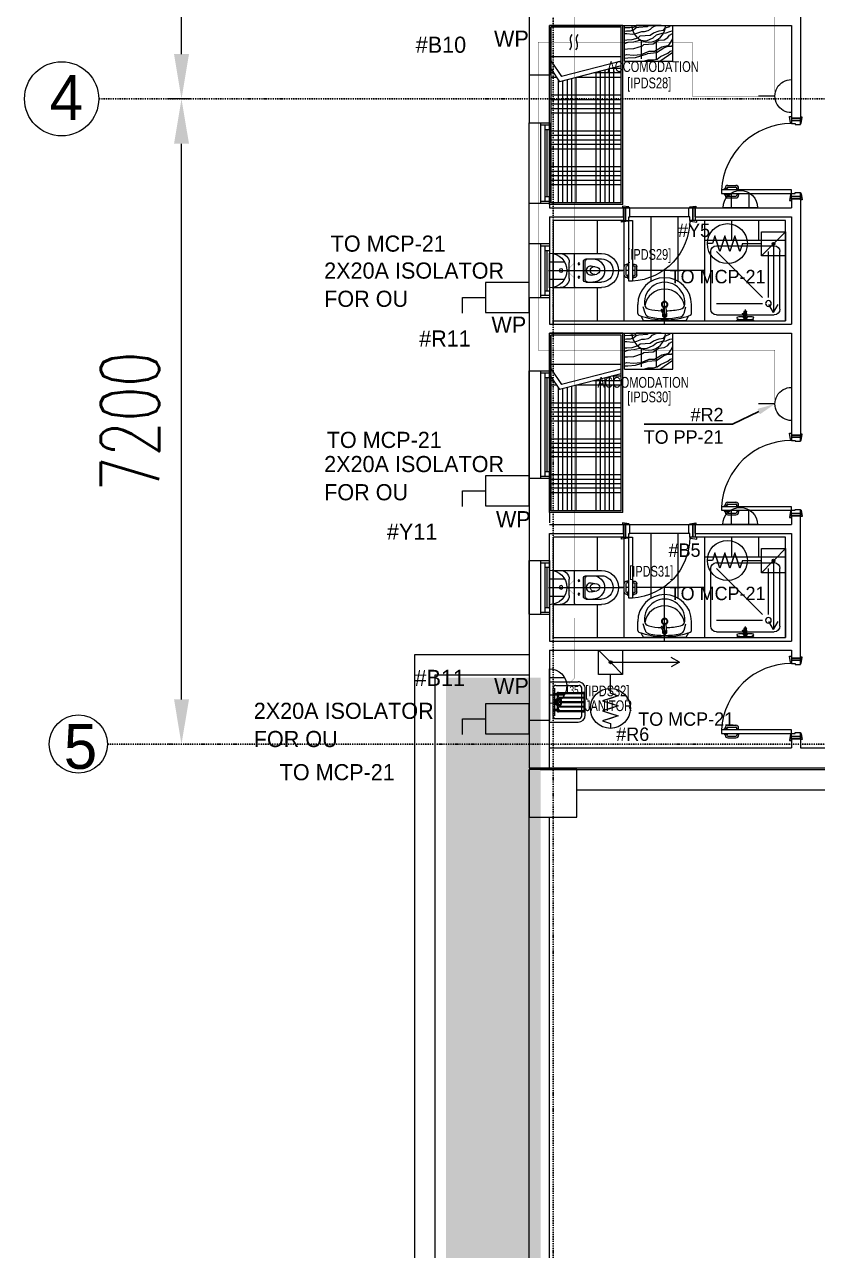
# Model space of a CAD drawing. Header units: metres. Extents: x 85953 to 212055, y -1481497 to -1363692.
# Drawn here: x 94718 to 103566, y -1402189 to -1388507 of the extents above; entities that cross this region are included whole.
import ezdxf
from ezdxf import colors
from ezdxf.entities.mleader import LeaderData, LeaderLine
from ezdxf.math import Vec2, Vec3

# ---------------------------------------------------------------- set-up
doc = ezdxf.new("R2010")
doc.units = ezdxf.units.M
doc.linetypes.add('DASHDOT', pattern=[25.4, 12.7, -6.35, 0, -6.35])
doc.layers.get('Defpoints').update_dxf_attribs({"lineweight": 0})
for name, color, linetype, lineweight in [('72_EGR_BASE_TEXT', 8, 'Continuous', 0), ('Aluminum', 8, 'Continuous', 0), ('AxisBalloons_2', 8, 'Continuous', 0), ('car', 8, 'Continuous', 0), ('Dims', 8, 'Continuous', 0), ('Medical Equipment and Furniture', 8, 'Continuous', 0), ('Proj', 8, 'Continuous', 0), ('SANIT', 8, 'Continuous', 0), ('Structure', 8, 'Continuous', 9), ('TEXT', 8, 'Continuous', 0), ('Tiles', 8, 'Continuous', 0), ('Walls', 8, 'Continuous', 0), ('Wooden Joinery', 8, 'Continuous', 0)]:
    doc.layers.add(name, color=color, linetype=linetype, lineweight=lineweight)
doc.layers.add('AMA-SO-POWER', color=7, linetype='Continuous', true_color=0x487e3e)
doc.layers.add('axes', color=8, linetype='Continuous')
for name, color, linetype, lineweight, true_color in [('E-POWR', 7, 'Continuous', 9, 0x487e3e), ('E-POWR-IDEN _1-100_', 7, 'Continuous', 9, 0x487e3e), ('E-PW', 7, 'Continuous', 9, 0x487e3e), ('EXF', 7, 'Continuous', 0, 0x487e3e)]:
    doc.layers.add(name, color=color, linetype=linetype, lineweight=lineweight, true_color=true_color)
doc.styles.add('DIMENSION', font='romans.shx', dxfattribs={"width": 0.7})
doc.styles.add('Optima_5', font='', dxfattribs={"height": 3.001645})
doc.styles.get("Standard").update_dxf_attribs({"font": 'GOTHIC.TTF'})
doc.styles.add('X3G_ENTITY_257CFD', font='swisscl.ttf', dxfattribs={"height": 200})
doc.styles.add('X3G_ENTITY_2587EA', font='swisscl.ttf', dxfattribs={"height": 200})
doc.styles.get('Optima_5').set_extended_font_data('Optima')
doc.dimstyles.new('D500', dxfattribs={"dimtxt": 650, "dimasz": 500, "dimexe": 150, "dimexo": 100, "dimgap": 250, "dimtad": 1, "dimdec": 0, "dimtxsty": 'DIMENSION', "dimcen": 100, "dimdle": 150, "dimclrd": 250, "dimclre": 250, "dimclrt": 7, "dimadec": 0, "dimazin": 0, "dimtfac": 1, "dimtdec": 0, "dimtmove": 0, "dimatfit": 3, "dimfxl": 1, "dimlwd": 5, "dimlwe": 5, "dimarcsym": 0})

# ---------------------------------------------------------------- blocks, each defined once
blk = doc.blocks.new('GI-041_dwg_E-SKT2-3902840-GI-041')
at = {"layer": 'E-POWR'}
blk.add_line((0.198, 0), (-0.198, 0), dxfattribs=at)
at = {"layer": 'E-PW'}
for p, q in [((-0.088, 0.177), (-0.088, 0.394)), ((0.088, 0.177), (0.088, 0.394)), ((-0.147, 0), (0.147, 0))]:
    blk.add_line(p, q, dxfattribs=at)
blk.add_arc((0, 0), 0.197, 0.0142, 180.0142, dxfattribs=at)
blk = doc.blocks.new('NORMAL SOCKET')
at = {"layer": 'E-POWR'}
for p, q in [((0, 308), (0, 615)), ((-308, 0), (308, 0))]:
    blk.add_line(p, q, dxfattribs=at)
blk.add_ellipse((0, 0), major_axis=(33, 306), ratio=1, start_param=4.81904, end_param=7.960633, dxfattribs=at)
blk = doc.blocks.new('GI-041_dwg__U120-3902841-GI-041')
at = {"layer": 'E-POWR', "flags": 128}
blk.add_lwpolyline([(-0.1145, 0), (0.1145, 0), (0.1145, 0.1572), (-0.1145, 0.1572)], close=True, dxfattribs=at)
blk.add_lwpolyline([(0.2354, 0.1613), (0.2354, 0.0786), (0.1145, 0.0786)], dxfattribs=at)
blk = doc.blocks.new('WALL OUTLET')
at = {"layer": 'E-POWR', "extrusion": (9.94399e-05, 4.90741e-07, 1)}
blk.add_line((-193, 0, 0), (193, 0, 0), dxfattribs=at)
blk.add_line((-193, 0, 0), (193, 0, 0), dxfattribs=at)
at = {"layer": 'E-POWR', "extrusion": (9.94399e-05, 4.90741e-07, 1), "elevation": 0}
for points in [[(-97, 0), (-97, 168)], [(97, 0), (97, 168)]]:
    blk.add_lwpolyline(points, dxfattribs=at)
at = {"layer": 'E-POWR', "extrusion": (9.94399e-05, 4.90741e-07, 1)}
blk.add_arc((0, 0, 0), 193, 359.9963, 179.9963, dxfattribs=at)
blk = doc.blocks.new('E-WATER HEATER SKT')
at = {"layer": 'E-POWR'}
h = blk.add_hatch(color=256, dxfattribs=at)
h.dxf.hatch_style = 1
h.paths.add_polyline_path([(-0.415, 0.002, 1), (-0.443, 0.002, 1)])
for p, q in [((-0.541, -0.111), (-0.541, 0.114)), ((-0.541, 0.114), (-0.316, 0.114))]:
    blk.add_line(p, q, dxfattribs=at)
blk.add_lwpolyline([(-0.541, 0.114), (-0.316, 0.114), (-0.316, -0.111), (-0.541, -0.111)], close=True, dxfattribs=at)
for points in [[(-0.421, 0.01), (-0.316, 0.114)], [(-0.14, 0), (-0.316, 0)], [(-0.14, 0), (-0.117, 0.072), (-0.093, 0)], [(-0.14, 0), (-0.117, 0.072), (-0.07, -0.072), (-0.023, 0.072), (0.023, -0.072), (0.07, 0.072), (0.117, -0.072), (0.14, 0), (0.186, 0)], [(-0.093, 0), (-0.07, -0.072), (-0.047, 0)], [(-0.047, 0), (-0.023, 0.072), (0, 0)], [(0, 0), (0.023, -0.072), (0.047, 0)], [(0.047, 0), (0.07, 0.072), (0.093, 0)], [(0.093, 0), (0.117, -0.072), (0.14, 0)], [(-0.541, -0.111), (-0.437, -0.006)]]:
    blk.add_lwpolyline(points, dxfattribs=at)
for centre, radius in [((0, 0), 0.186), ((-0.429, 0.002), 0.0137)]:
    blk.add_circle(centre, radius, dxfattribs=at)
blk = doc.blocks.new('arrow')
at = {"layer": 'E-POWR'}
for points in [[(139990, -1398285), (140758, -1398285), (140758, -1398285)], [(140758, -1398285), (140667, -1398232)], [(140758, -1398285), (140667, -1398337)]]:
    blk.add_lwpolyline(points, dxfattribs=at)
blk = doc.blocks.new('curve')
at = {"layer": 'EXF', "color": 6}
for centre, start, end in [((114359, -1423756), 232.1748, 295.4283), ((114430, -1423907), 52.1748, 115.4283)]:
    blk.add_arc(centre, 83.1, start, end, dxfattribs=at)
blk = doc.blocks.new('Bedside')
at = {"layer": 'Medical Equipment and Furniture'}
for p, q in [((-470528, -309418), (-470528, -308878)), ((-470528, -308878), (-470128, -308878)), ((-470128, -309418), (-470128, -308878)), ((-470528, -309418), (-470128, -309418))]:
    blk.add_line(p, q, dxfattribs=at)
for points in [[(-470528, -309025), (-470428, -308878)], [(-470528, -309204), (-470512, -309154), (-470512, -309095), (-470504, -309052), (-470475, -309017), (-470439, -308935), (-470417, -308908), (-470409, -308878)], [(-470461, -309418), (-470453, -309391), (-470461, -309322), (-470453, -309233), (-470417, -309144), (-470417, -309083), (-470390, -309037), (-470369, -308999), (-470348, -308921), (-470315, -308901), (-470277, -308879), (-470276, -308878)], [(-470377, -308980), (-470361, -308935), (-470361, -308895), (-470348, -308878)], [(-470330, -309418), (-470315, -309378), (-470310, -309315), (-470293, -309248), (-470299, -309172), (-470266, -309099), (-470233, -309059), (-470215, -308997), (-470212, -308952), (-470195, -308910), (-470188, -308886), (-470185, -308878)], [(-470294, -309036), (-470288, -308976), (-470263, -308935), (-470237, -308917), (-470220, -308883), (-470220, -308882)], [(-470212, -309094), (-470188, -309030), (-470182, -308982), (-470157, -308959), (-470139, -308910), (-470128, -308906)], [(-470492, -309418), (-470490, -309379), (-470485, -309295), (-470444, -309166), (-470440, -309162), (-470432, -309061), (-470377, -308980)], [(-470392, -309418), (-470390, -309385), (-470386, -309313), (-470355, -309216), (-470343, -309203), (-470334, -309096), (-470294, -309036)], [(-470220, -309418), (-470220, -309391), (-470226, -309327), (-470215, -309279), (-470195, -309223), (-470195, -309196), (-470185, -309154), (-470171, -309127), (-470150, -309109), (-470136, -309082), (-470128, -309055)], [(-470294, -309418), (-470291, -309413), (-470290, -309390), (-470287, -309332), (-470266, -309266), (-470246, -309243), (-470237, -309130), (-470211, -309092)], [(-470192, -309418), (-470190, -309396), (-470188, -309350), (-470177, -309316), (-470152, -309288), (-470147, -309258), (-470139, -309164), (-470128, -309148)], [(-470157, -309418), (-470153, -309411), (-470150, -309358), (-470148, -309317), (-470141, -309296), (-470128, -309281)]]:
    blk.add_lwpolyline(points, dxfattribs=at)
blk = doc.blocks.new('bed domestic1')
at = {"layer": 'Medical Equipment and Furniture'}
for p, q in [((-472128, -309435), (-470128, -309435)), ((-472128, -309435), (-472128, -310255)), ((-472108, -309455), (-470148, -309455)), ((-472108, -309455), (-472108, -310235)), ((-471908, -309455), (-471908, -310235)), ((-471858, -309455), (-471858, -310235)), ((-471808, -309455), (-471808, -310235)), ((-471758, -309455), (-471758, -310235)), ((-471708, -309455), (-471708, -310235)), ((-471508, -309455), (-471508, -310235)), ((-471458, -309455), (-471458, -310235)), ((-471408, -309455), (-471408, -310235)), ((-471358, -309455), (-471358, -310235)), ((-471308, -309455), (-471308, -310235)), ((-471108, -309455), (-471108, -310235)), ((-471058, -309455), (-471058, -310235)), ((-471008, -309455), (-471008, -310235)), ((-470958, -309455), (-470958, -310235)), ((-470908, -309455), (-470908, -310235)), ((-470579, -309455), (-470757, -310143)), ((-470708, -309455), (-470708, -309952)), ((-470528, -309455), (-470700, -310121)), ((-470658, -309455), (-470658, -309758)), ((-470608, -309455), (-470608, -309564)), ((-470478, -309455), (-470478, -310235)), ((-470148, -309455), (-470148, -310235)), ((-470128, -309435), (-470128, -310255)), ((-472108, -309535), (-470600, -309535)), ((-472108, -309585), (-470613, -309585)), ((-472108, -309635), (-470626, -309635)), ((-472108, -309685), (-470639, -309685)), ((-472108, -309735), (-470652, -309735)), ((-472108, -309955), (-470708, -309955)), ((-472108, -310005), (-470721, -310005)), ((-472108, -310055), (-470734, -310055)), ((-472108, -310105), (-470747, -310105)), ((-470618, -310235), (-470757, -310143)), ((-470528, -310235), (-470700, -310121)), ((-472128, -310255), (-470128, -310255)), ((-472108, -310155), (-470739, -310155)), ((-472108, -310235), (-470148, -310235)), ((-470708, -310176), (-470708, -310235)), ((-470658, -310209), (-470658, -310235))]:
    blk.add_line(p, q, dxfattribs=at)
blk = doc.blocks.new('DM20060B-P')
at = {"layer": 'SANIT'}
for p, q in [((-0.225, 0), (0.225, 0)), ((-0.225, 0), (-0.225, -0.32)), ((0.225, 0), (0.225, -0.32)), ((-0.185, -0.07), (-0.185, -0.33)), ((-0.155, -0.04), (0.155, -0.04)), ((-0.155, -0.06), (0.155, -0.06)), ((-0.095, -0.09), (-0.11, -0.09)), ((-0.11, -0.09), (-0.11, -0.1)), ((-0.11, -0.09), (-0.095, -0.09)), ((-0.105, -0.1), (-0.11, -0.1)), ((-0.11, -0.1), (-0.105, -0.1)), ((-0.105, -0.1), (-0.105, -0.386)), ((-0.095, -0.04), (-0.095, -0.386)), ((-0.08, -0.105), (-0.095, -0.105)), ((-0.08, -0.04), (-0.08, -0.105)), ((-0.08, -0.09), (0.08, -0.09)), ((-0.08, -0.1), (-0.055, -0.1)), ((-0.055, -0.1), (-0.055, -0.386)), ((-0.045, -0.1), (-0.005, -0.1)), ((-0.045, -0.1), (-0.045, -0.386)), ((-0.005, -0.1), (-0.005, -0.386)), ((0.005, -0.1), (0.045, -0.1)), ((0.005, -0.1), (0.005, -0.386)), ((0.045, -0.1), (0.045, -0.386)), ((0.055, -0.1), (0.08, -0.1)), ((0.055, -0.1), (0.055, -0.386)), ((0.08, -0.04), (0.08, -0.105)), ((0.08, -0.105), (0.095, -0.105)), ((0.095, -0.04), (0.095, -0.386)), ((0.095, -0.09), (0.11, -0.09)), ((0.105, -0.1), (0.11, -0.1)), ((0.105, -0.1), (0.105, -0.386)), ((0.11, -0.09), (0.11, -0.1)), ((0.185, -0.07), (0.185, -0.33)), ((-0.155, -0.36), (-0.105, -0.36)), ((-0.145, -0.4), (0.145, -0.4)), ((-0.11, -0.36), (-0.11, -0.4)), ((-0.11, -0.386), (-0.105, -0.386)), ((-0.11, -0.396), (0.11, -0.396)), ((-0.095, -0.36), (-0.055, -0.36)), ((-0.095, -0.386), (-0.055, -0.386)), ((-0.045, -0.36), (-0.005, -0.36)), ((-0.045, -0.386), (-0.005, -0.386)), ((0.005, -0.36), (0.045, -0.36)), ((0.005, -0.386), (0.045, -0.386)), ((0.055, -0.36), (0.095, -0.36)), ((0.055, -0.386), (0.095, -0.386)), ((0.105, -0.36), (0.155, -0.36)), ((0.105, -0.386), (0.11, -0.386)), ((0.11, -0.36), (0.11, -0.4))]:
    blk.add_line(p, q, dxfattribs=at)
for centre, radius, start, end in [((-0.155, -0.07), 0.03, 90, 180), ((0, -0.1), 0.04, 180, 262.8192), ((0, -0.1), 0.04, 14.4775, 165.5225), ((0, -0.1), 0.03, 180, 260.4059), ((0, -0.1), 0.03, 19.4712, 160.5288), ((0, -0.1), 0.04, 277.1808, 360), ((0, -0.1), 0.03, 279.5941, 360), ((0.155, -0.07), 0.03, 360, 90), ((-0.145, -0.32), 0.08, 180, 270), ((-0.155, -0.33), 0.03, 180, 270), ((0.145, -0.32), 0.08, 270, 0), ((0.155, -0.33), 0.03, 270, 0)]:
    blk.add_arc(centre, radius, start, end, dxfattribs=at)
blk = doc.blocks.new('PORTE9010')
at = {"layer": 'Wooden Joinery'}
for p, q in [((-0.351, 1.138), (-0.351, 1.048)), ((-0.331, 1.138), (-0.331, 1.048)), ((-0.311, 1.168), (-0.321, 1.168)), ((-0.311, 1.148), (-0.321, 1.148)), ((-0.311, 1.178), (-0.311, 1.138)), ((-0.301, 1.178), (-0.311, 1.178)), ((-0.301, 1.138), (-0.311, 1.138)), ((-0.261, 1.178), (-0.251, 1.178)), ((-0.261, 1.138), (-0.251, 1.138)), ((-0.251, 1.178), (-0.251, 1.138)), ((-0.251, 1.168), (-0.241, 1.168)), ((-0.251, 1.148), (-0.241, 1.148)), ((-0.231, 1.138), (-0.231, 1.048)), ((-0.211, 1.138), (-0.211, 1.048)), ((-0.311, 1.038), (-0.321, 1.038)), ((-0.311, 1.018), (-0.321, 1.018)), ((-0.311, 1.038), (-0.311, 1.018)), ((-0.251, 1.038), (-0.241, 1.038)), ((-0.251, 1.038), (-0.251, 1.018)), ((-0.251, 1.018), (-0.241, 1.018))]:
    blk.add_line(p, q, dxfattribs=at)
for points in [[(-0.261, 0.429), (-0.261, 1.208), (-0.301, 1.208), (-0.301, 0.429)], [(-0.311, 0.429), (-0.311, 0.439), (-0.381, 0.449), (-0.381, 0.429)], [(0.489, 0.429), (0.489, 0.439), (0.559, 0.449), (0.559, 0.429)], [(-0.301, 0.329), (-0.301, 0.319), (-0.371, 0.309), (-0.371, 0.329)], [(0.479, 0.329), (0.479, 0.319), (0.549, 0.309), (0.549, 0.329)]]:
    blk.add_lwpolyline(points, close=True, dxfattribs=at)
for points in [[(-0.336, 0.429), (-0.336, 0.329), (-0.361, 0.329), (-0.361, 0.429), (-0.336, 0.429)], [(-0.336, 0.429), (-0.301, 0.429), (-0.301, 0.389), (-0.291, 0.389), (-0.291, 0.329), (-0.336, 0.329), (-0.336, 0.429)], [(0.514, 0.429), (0.479, 0.429), (0.479, 0.389), (0.469, 0.389), (0.469, 0.329), (0.514, 0.329), (0.514, 0.429)], [(0.514, 0.429), (0.514, 0.329), (0.539, 0.329), (0.539, 0.429), (0.514, 0.429)]]:
    blk.add_lwpolyline(points, dxfattribs=at)
for centre, radius, start, end in [((-0.321, 1.138), 0.03, 90, 180), ((-0.321, 1.138), 0.01, 90, 180), ((-0.301, 0.429), 0.78, 0, 87.0605), ((-0.241, 1.138), 0.03, 0, 90), ((-0.241, 1.138), 0.01, 0, 90), ((-0.321, 1.048), 0.03, 180, 270), ((-0.321, 1.048), 0.01, 180, 270), ((-0.241, 1.048), 0.01, 270, 0), ((-0.241, 1.048), 0.03, 270, 0)]:
    blk.add_arc(centre, radius, start, end, dxfattribs=at)
blk = doc.blocks.new('A$C26754117')
at = {"layer": 'car'}
for p, q in [((750, 820), (90, 820)), ((90, 720), (750, 720))]:
    blk.add_line(p, q, dxfattribs=at)
at = {"layer": 'Wooden Joinery'}
for p, q in [((670, 71), (670, 161)), ((690, 71), (690, 161)), ((710, 191), (700, 191)), ((710, 171), (700, 171)), ((710, 171), (710, 191)), ((770, 191), (780, 191)), ((770, 171), (770, 191)), ((770, 171), (780, 171)), ((790, 71), (790, 161)), ((810, 71), (810, 161)), ((710, 61), (700, 61)), ((710, 41), (700, 41)), ((710, 31), (710, 71)), ((720, 71), (710, 71)), ((720, 31), (710, 31)), ((760, 71), (770, 71)), ((760, 31), (770, 31)), ((770, 31), (770, 71)), ((770, 61), (780, 61)), ((770, 41), (780, 41))]:
    blk.add_line(p, q, dxfattribs=at)
for points in [[(80, 820), (80, 830), (10, 840), (10, 820)], [(760, 820), (760, 830), (830, 840), (830, 820)], [(70, 680), (70, 670), (0, 660), (0, 680)], [(720, 680), (720, 1), (760, 1), (760, 680)], [(770, 680), (770, 670), (840, 660), (840, 680)]]:
    blk.add_lwpolyline(points, close=True, dxfattribs=at)
for points in [[(45, 680), (45, 820), (20, 820), (20, 680), (45, 680)], [(45, 680), (80, 680), (80, 720), (90, 720), (90, 820), (45, 820), (45, 680)], [(795, 680), (760, 680), (760, 720), (750, 720), (750, 820), (795, 820), (795, 680)], [(795, 680), (795, 820), (820, 820), (820, 680), (795, 680)]]:
    blk.add_lwpolyline(points, dxfattribs=at)
for centre, radius, start, end in [((760, 680), 680, 180, 266.6277), ((700, 161), 30, 90, 180), ((700, 161), 10, 90, 180), ((780, 161), 30, 0, 90), ((780, 161), 10, 0, 90), ((700, 71), 30, 180, 270), ((700, 71), 10, 180, 270), ((780, 71), 10, 270, 0), ((780, 71), 30, 270, 0)]:
    blk.add_arc(centre, radius, start, end, dxfattribs=at)
blk = doc.blocks.new('SHOWER TRAY 80x80')
at = {"layer": 'SANIT'}
for p, q in [((0, 0), (0, 0.8)), ((0.8, 0.8), (0, 0.8)), ((0.114, 0.743), (0.686, 0.743)), ((0.8, 0), (0.8, 0.8)), ((0.057, 0.412), (0.057, 0.686)), ((0.229, 0.629), (0.686, 0.629)), ((0.743, 0.114), (0.743, 0.686)), ((0.171, 0.114), (0.171, 0.571)), ((0.229, 0.571), (0.686, 0.114)), ((0.11, 0.4), (0, 0.4)), ((0.01, 0.455), (0.01, 0.475)), ((0.016, 0.475), (0.01, 0.475)), ((0.012, 0.455), (0.01, 0.455)), ((0.012, 0.335), (0.012, 0.465)), ((0.067, 0.373), (0.027, 0.394)), ((0.089, 0.41), (0.032, 0.414)), ((0.041, 0.387), (0.032, 0.386)), ((0.072, 0.381), (0.033, 0.406)), ((0.042, 0.413), (0.042, 0.465)), ((0.042, 0.335), (0.042, 0.386)), ((0.057, 0.114), (0.057, 0.378)), ((0.061, 0.388), (0.089, 0.389)), ((0.01, 0.345), (0.01, 0.325)), ((0.012, 0.345), (0.01, 0.345)), ((0.016, 0.325), (0.01, 0.325)), ((0, 0), (0.8, 0)), ((0.114, 0.057), (0.686, 0.057))]:
    blk.add_line(p, q, dxfattribs=at)
blk.add_circle((0.171, 0.629), 0.0286, dxfattribs=at)
for centre, radius, start, end in [((0.114, 0.686), 0.0571, 90, 180), ((0.686, 0.686), 0.0571, 360, 90), ((0, 0.475), 0.01, 0, 90), ((0, 0.455), 0.01, 270, 0), ((0.027, 0.465), 0.015, 0, 180), ((0.03, 0.4), 0.0175, 49.632, 309.2526), ((0.03, 0.4), 0.014, 83.2671, 276.7329), ((0.03, 0.4), 0.00676, 54.0423, 244.5873), ((0.069, 0.377), 0.00467, 239.3148, 59.3148), ((0.089, 0.4), 0.0105, 270, 90), ((0, 0.345), 0.01, 0, 90), ((0, 0.325), 0.01, 270, 0), ((0.027, 0.335), 0.015, 180, 0), ((0.114, 0.114), 0.0571, 180, 270), ((0.686, 0.114), 0.0571, 270, 360)]:
    blk.add_arc(centre, radius, start, end, dxfattribs=at)
blk = doc.blocks.new('lav-manta 60')
at = {"layer": 'SANIT'}
for p, q in [((-0.266, -0.053), (-0.236, 0)), ((-0.236, 0), (0.236, 0)), ((0, 0.04), (0, -0.56)), ((0.266, -0.053), (0.236, 0)), ((-0.3, -0.079), (-0.3, -0.18)), ((-0.218, -0.084), (-0.238, -0.154)), ((-0.015, -0.147), (-0.02, -0.064)), ((0.027, -0.121), (-0.008, -0.067)), ((0.039, -0.114), (0.009, -0.058)), ((0.015, -0.147), (0.017, -0.106)), ((0.019, -0.077), (0.02, -0.064)), ((0.218, -0.084), (0.238, -0.154)), ((0.3, -0.079), (0.3, -0.18))]:
    blk.add_line(p, q, dxfattribs=at)
for centre, radius, start, end in [((-0.28, -0.079), 0.02, 109.8229, 180), ((0, -0.856), 0.846, 70.1771, 109.8229), ((-0.165, -0.189), 0.06, 102.0883, 174.8142), ((-0.161, -0.101), 0.06, 101.8086, 164.0794), ((0, -0.957), 0.846, 91.1572, 102.0883), ((0, -0.87), 0.846, 78.1914, 101.8086), ((0, -0.062), 0.025, 320.7474, 220.368), ((0, -0.062), 0.02, 353.2671, 186.682), ((0, -0.062), 0.00966, 25.4127, 215.9577), ((0, -0.957), 0.846, 88.5486, 88.844), ((0.033, -0.118), 0.00666, 210.6852, 30.6852), ((0, -0.957), 0.846, 77.9117, 87.4274), ((0.161, -0.101), 0.06, 15.9206, 78.1914), ((0.165, -0.189), 0.06, 5.1858, 77.9117), ((0.28, -0.079), 0.02, 0, 70.1771), ((0, -0.18), 0.3, 180, 0), ((0, -0.204), 0.225, 174.8142, 5.1858), ((0, -0.128), 0.225, 190.6097, 349.3903), ((0, -0.18), 0.035, 115.3106, 64.6894), ((0, -0.18), 0.0275, 117.1496, 62.8504), ((0, -0.147), 0.015, 180, 0)]:
    blk.add_arc(centre, radius, start, end, dxfattribs=at)
blk = doc.blocks.new('WC manta')
at = {"layer": 'SANIT'}
for p, q in [((-0.13, 0.18), (-0.13, -0.18)), ((-0.12, 0.19), (0.41, 0.19)), ((0.109, 0.18), (0.109, -0.18)), ((-0.18, 0), (0.65, 0)), ((0.05, 0.09), (0.05, -0.09)), ((0.209, 0.1), (0.209, -0.1)), ((0.229, 0.1), (0.229, -0.1)), ((0.239, 0.13), (0.41, 0.13)), ((0.296, 0.051), (0.358, 0.039)), ((0.239, -0.13), (0.41, -0.13)), ((0.296, -0.051), (0.358, -0.039)), ((-0.12, -0.19), (0.41, -0.19))]:
    blk.add_line(p, q, dxfattribs=at)
for centre, radius in [((-0.04, 0), 0.02), ((0.159, 0.075), 0.01), ((0.159, -0.075), 0.01)]:
    blk.add_circle(centre, radius, dxfattribs=at)
for centre, radius, start, end in [((-0.12, 0.18), 0.01, 90, 180), ((-0.05, 0.09), 0.1, 0, 90), ((0.119, 0.18), 0.01, 90, 180), ((0.41, 0), 0.19, 270, 90), ((0.239, 0.1), 0.03, 90, 180), ((0.259, 0.1), 0.03, 90, 180), ((0.303, 0), 0.0588, 141.525, 218.475), ((0.288, 0.012), 0.04, 79.4289, 141.525), ((0.345, 0), 0.0588, 166.4176, 193.5824), ((0.327, 0.004), 0.04, 79.4289, 166.4176), ((0.315, 0), 0.13, 270, 90), ((0.351, 0), 0.04, 280.5711, 79.4289), ((0.41, 0), 0.13, 270, 90), ((-0.05, -0.09), 0.1, 270, 0), ((0.239, -0.1), 0.03, 180, 270), ((0.259, -0.1), 0.03, 180, 270), ((0.288, -0.012), 0.04, 218.475, 280.5711), ((0.327, -0.004), 0.04, 193.5824, 280.5711), ((-0.12, -0.18), 0.01, 180, 270), ((0.119, -0.18), 0.01, 180, 270)]:
    blk.add_arc(centre, radius, start, end, dxfattribs=at)
blk = doc.blocks.new('*D45')
at = {"layer": 'Defpoints', "color": 0, "transparency": 16777216}
for p in [(96469, -1389338), (96669, -1389338, -2), (96469, -1396538, -2)]:
    blk.add_point(p, dxfattribs=at)
at = {"layer": 'Dims', "color": 250, "linetype": 'Continuous', "lineweight": 5, "transparency": 16777216}
for p, q in [((96569, -1389338), (96319, -1389338)), ((96469, -1396038), (96469, -1389838)), ((96369, -1396538), (96319, -1396538))]:
    blk.add_line(p, q, dxfattribs=at)
at = {"layer": 'Dims', "color": 250, "transparency": 16777216}
for points in [[(96386, -1389838), (96553, -1389838), (96469, -1389338)], [(96386, -1396038), (96553, -1396038), (96469, -1396538)]]:
    blk.add_solid(points, dxfattribs=at)
at = {"layer": 'Dims', "color": 7, "lineweight": 0, "transparency": 16777216, "insert": (95894, -1392938), "char_height": 650, "attachment_point": 5, "rotation": 90, "style": 'DIMENSION'}
blk.add_mtext('7200', dxfattribs=at)
blk = doc.blocks.new('*D44')
at = {"layer": 'Defpoints', "color": 0, "transparency": 16777216}
for p in [(96469, -1382138), (96669, -1382138, -2), (96469, -1389338, -2)]:
    blk.add_point(p, dxfattribs=at)
at = {"layer": 'Dims', "color": 250, "linetype": 'Continuous', "lineweight": 5, "transparency": 16777216}
for p, q in [((96569, -1382138), (96319, -1382138)), ((96469, -1388838), (96469, -1382638)), ((96369, -1389338), (96319, -1389338))]:
    blk.add_line(p, q, dxfattribs=at)
at = {"layer": 'Dims', "color": 250, "transparency": 16777216}
for points in [[(96386, -1382638), (96553, -1382638), (96469, -1382138)], [(96386, -1388838), (96553, -1388838), (96469, -1389338)]]:
    blk.add_solid(points, dxfattribs=at)
at = {"layer": 'Dims', "color": 7, "lineweight": 0, "transparency": 16777216, "insert": (95894, -1385738), "char_height": 650, "attachment_point": 5, "rotation": 90, "style": 'DIMENSION'}
blk.add_mtext('7200', dxfattribs=at)

msp = doc.modelspace()

# ---------------------------------------------------------------- hatches: boundary and pattern name
at = {"layer": 'Tiles'}
h = msp.add_hatch(dxfattribs=at)
h.set_pattern_fill('AR-CONC', color=256, scale=5)
h.set_pattern_definition([(50, (166612.4, -1275361.2), (910.9233, -79.6954), [95.25, -1047.75]), (355, (166612.4, -1275361.2), (-176.217, 955.2842), [76.2, -838.203]), (100.45144, (166688.3, -1275367.85), (734.7062, 875.5888), [80.95, -890.4512]), (46.1842, (166612.4, -1275107.2), (1355.395, -210.2116), [142.875, -1571.625]), (96.63556, (166725.3, -1275124.7), (1187.021, 1237.131), [121.425, -1335.678]), (351.18415, (166612.4, -1275107.2), (1187.021, 1237.131), [114.3, -1257.299]), (21, (166739.4, -1275170.7), (758.072, -511.326), [95.25, -1047.75]), (326, (166739.4, -1275170.7), (309.01, 920.94), [76.2, -838.2]), (71.45144, (166802.55, -1275213.3), (1067.082, 409.614), [80.95, -890.4497]), (37.5, (166612.38, -1275361.2), (15.443, 422.7752), [0, -828.04, 0, -850.9, 0, -841.375]), (7.5, (166612.38, -1275361.2), (334.0983, 500.9029), [0, -485.14, 0, -808.99, 0, -320.675]), (327.5, (166329.17, -1275361.2), (677.953, -28.6437), [0, -317.5, 0, -990.6, 0, -1314.45]), (317.5, (166202.17, -1275361.2), (740.6459, 127.1325), [0, -412.75, 0, -657.86, 0, -933.45])])
h.paths.add_polyline_path([(158640.3, -1469902.7), (151820.3, -1469902.7), (151820.3, -1475307.7), (158640.3, -1475307.7)])
h.paths.add_polyline_path([(166365.3, -1395797.7), (122807.4, -1395797.7), (122807.4, -1396852.7), (166365.3, -1396852.7)])
h.paths.add_polyline_path([(100475.3, -1396852.7), (100475.3, -1395797.7), (99420.3, -1395797.7), (99420.3, -1426477.7), (100475.3, -1426477.7)])
h.paths.add_polyline_path([(175033.3, -1433677.7), (175033.3, -1404492.7), (174005.3, -1404492.7), (174005.3, -1433677.7)])
h.paths.add_polyline_path([(112420.3, -1475307.7), (112420.3, -1469902.7), (109140.3, -1469902.7), (109140.3, -1475307.7)])
h.paths.add_polyline_path([(148420.5, -1470957.7), (148420.5, -1469902.7), (115203.1, -1469902.7), (115203.1, -1470957.7)])

# ---------------------------------------------------------------- linework, layer by layer
at = {"layer": 'Aluminum'}
for p, q in [((100475.3, -1389602.7, -0.1), (100475.3, -1390502.7, 0.6)), ((100475.3, -1389627.7, -0.1), (100575.3, -1389627.7, -0.1)), ((100525.3, -1389627.7, -0.1), (100525.3, -1390477.7, 0.6)), ((100525.3, -1389677.7, -0.1), (100575.3, -1389677.7, -0.1)), ((100550.3, -1390427.7, 0.6), (100550.3, -1389677.7, -0.1)), ((100575.3, -1389602.7, -0.1), (100575.3, -1390552.7, 0.6)), ((100575.3, -1389602.7, -0.1), (100575.3, -1390502.7, 0.6)), ((100475.3, -1390477.7, 0.6), (100575.3, -1390477.7, 0.6)), ((100525.3, -1390427.7, 0.6), (100575.3, -1390427.7, 0.6)), ((100575.3, -1390652.7, 0.7), (100575.3, -1390952.7, 0.9)), ((100475.3, -1390952.7, 0.9), (100475.3, -1391552.7, 0.9)), ((100575.3, -1390952.7, 0.9), (100575.3, -1391552.7, 0.9)), ((100475.3, -1390977.7, 0.9), (100575.3, -1390977.7, 0.9)), ((100525.3, -1390977.7, 0.9), (100525.3, -1391527.7, 0.9)), ((100525.3, -1391027.7, 0.9), (100575.3, -1391027.7, 0.9)), ((100550.3, -1391477.7, 0.9), (100550.3, -1391027.7, 0.9)), ((100525.3, -1391477.7, 0.9), (100575.3, -1391477.7, 0.9)), ((100475.3, -1391527.7, 0.9), (100575.3, -1391527.7, 0.9)), ((100475.3, -1392370.7, 1.1), (100475.3, -1393570.7, 1.1)), ((100475.3, -1392395.7, 1.1), (100575.3, -1392395.7, 1.1)), ((100525.3, -1392395.7, 1.1), (100525.3, -1393545.7, 1.1)), ((100525.3, -1392445.7, 1.1), (100575.3, -1392445.7, 1.1)), ((100550.3, -1393495.7, 1.1), (100550.3, -1392445.7, 1.1)), ((100575.3, -1392370.7, 1.1), (100575.3, -1393570.7, 1.1)), ((100475.3, -1393545.7, 1.1), (100575.3, -1393545.7, 1.1)), ((100525.3, -1393495.7, 1.1), (100575.3, -1393495.7, 1.1)), ((100575.3, -1395025.2, 1.1), (100575.3, -1394188.7, 1.1)), ((100475.3, -1394488.7, 1.5), (100475.3, -1395088.7, 1.5)), ((100475.3, -1394513.7, 1.5), (100575.3, -1394513.7, 1.5)), ((100525.3, -1394513.7, 1.5), (100525.3, -1395063.7, 1.5)), ((100575.3, -1394488.7, 1.5), (100575.3, -1395088.7, 1.5)), ((100525.3, -1394563.7, 1.5), (100575.3, -1394563.7, 1.5)), ((100550.3, -1395013.7, 1.5), (100550.3, -1394563.7, 1.5)), ((100475.3, -1395063.7, 1.5), (100575.3, -1395063.7, 1.5)), ((100525.3, -1395013.7, 1.5), (100575.3, -1395013.7, 1.5))]:
    msp.add_line(p, q, dxfattribs=at)
at = {"layer": 'axes', "linetype": 'DASHDOT'}
for p, q in [((100615.3, -1477267.4, 4.6), (100615.3, -1366691.8, 4.6)), ((119073.3, -1389337.7, 2.3), (95545.4, -1389337.7, 2.3)), ((178940.3, -1396537.7, 2.3), (95643.4, -1396537.7, 2.3))]:
    msp.add_line(p, q, dxfattribs=at)
at = {"layer": 'AxisBalloons_2', "color": 1}
for p, q in [((100475.3, -1392370.7, -0.1), (100475.3, -1393570.7, -0.1)), ((100475.3, -1393545.7, -0.1), (100575.3, -1393545.7, -0.1))]:
    msp.add_line(p, q, dxfattribs=at)
for centre, radius in [((95131.5, -1389336.2, 2.3), 413.9), ((95318.4, -1396537.7, 2.3), 325)]:
    msp.add_circle(centre, radius, dxfattribs=at)
at = {"layer": 'E-POWR', "const_width": 3, "elevation": -4.8}
for points in [[(101682.2, -1385268), (103091.8, -1385268), (103091.8, -1385889.4), (103091.5, -1386778.8), (103375.3, -1386778.8), (103375.3, -1387862.4), (103091.2, -1387862.4), (103090.7, -1389305.7), (102168.8, -1389305.7), (102168.8, -1388704), (100881.1, -1388704)], [(100813.5, -1388704), (100448.4, -1388704), (100448.4, -1392140), (103090.7, -1392140), (103090.7, -1392741.2)]]:
    msp.add_lwpolyline(points, dxfattribs=at)
at = {"layer": 'EXF', "const_width": 3}
msp.add_lwpolyline([(100766.1, -1395891.6), (100766.1, -1395891.6), (100853.3, -1395804.4), (100857.1, -1394875.9), (100769.9, -1394788.7), (100857.1, -1394701.5), (100857.1, -1391339.9), (100769.9, -1391252.7), (100857.1, -1391165.5), (100857.1, -1387903.9), (100769.9, -1387816.7), (100857.1, -1387729.5), (100853.3, -1384468.8), (100766.1, -1384381.7), (100853.3, -1384294.5), (100855.9, -1381010), (100768.7, -1380922.9), (100855.9, -1380835.7), (100855.9, -1377596.8), (100768.7, -1377509.7), (100769.7, -1377508.7)], dxfattribs=at)
at = {"layer": 'Proj'}
for p, q in [((100350.3, -1390502.7, 0.6), (100350.3, -1389602.7, -0.1)), ((100350.3, -1390952.7, 0.9), (100350.3, -1390502.7, 0.6)), ((102310.3, -1390912.7, -0.1), (102310.3, -1390692.7, -0.1)), ((100350.3, -1391552.7, 0.9), (100350.3, -1390952.7, 0.9)), ((100350.3, -1393570.7, 1.1), (100350.3, -1392370.7, 1.1)), ((100350.3, -1393570.7, 1.1), (100350.3, -1392370.7, 1.1)), ((100575.3, -1393570.7, -0.1), (100575.3, -1392370.7, -0.1)), ((100350.3, -1393825.2, 1.1), (100350.3, -1395025.2, 1.1)), ((102310.3, -1394448.7, -0.1), (102310.3, -1394228.7, -0.1)), ((100350.3, -1395088.7, 1.5), (100350.3, -1394488.7, 1.5)), ((100350.3, -1440572.7, 2.3), (100350.3, -1396822.7, 2.3)), ((100475.3, -1396822.7, 2.3), (173978.3, -1396822.7, -0.1)), ((101005.3, -1397047.7, -0.1), (173753.3, -1397047.7, -0.1)), ((100575.3, -1440572.7, 2.3), (100575.3, -1397352.7, -0.1))]:
    msp.add_line(p, q, dxfattribs=at)
at = {"layer": 'Proj', "elevation": 3.5}
for points in [[(100350.3, -1395542.7), (99070.3, -1395542.7), (99070.3, -1426702.7), (100350.3, -1426702.7)], [(100350.3, -1395767.7), (99295.3, -1395767.7), (99295.3, -1426477.7), (100350.3, -1426477.7)]]:
    msp.add_lwpolyline(points, dxfattribs=at)
at = {"layer": 'Structure', "elevation": -0.1}
for points in [[(100350.3, -1389602.7), (100575.3, -1389602.7), (100575.3, -1389072.7), (100350.3, -1389072.7)], [(100350.3, -1396802.7), (100575.3, -1396802.7), (100575.3, -1396272.7), (100350.3, -1396272.7)], [(100350.3, -1397352.7), (100880.3, -1397352.7), (100880.3, -1396822.7), (100350.3, -1396822.7)]]:
    msp.add_lwpolyline(points, close=True, dxfattribs=at)
at = {"layer": 'Tiles'}
for p, q in [((101110.3, -1391062.7, -0.1), (101110.3, -1390692.7, -0.1)), ((101710.3, -1391372.9, -0.1), (101710.3, -1390652.7, -0.1)), ((102010.3, -1391372.9, -0.1), (102010.3, -1390652.7, -0.1)), ((102610.3, -1390912.7, -0.1), (102610.3, -1390692.7, -0.1)), ((102910.3, -1390912.7, -0.1), (102910.3, -1390692.7, -0.1)), ((101410.3, -1391812.7, -0.1), (101410.3, -1390708.4, -0.1)), ((101410.3, -1391252.7, -0.1), (101345.3, -1391252.7, -0.1)), ((101460.3, -1391252.7, -0.1), (101430.3, -1391252.7, -0.1)), ((101530.3, -1391252.7, -0.1), (101500.3, -1391252.7, -0.1)), ((102310.3, -1391252.7, -0.1), (101550.3, -1391252.7, -0.1)), ((101110.3, -1391812.7, -0.1), (101110.3, -1391442.7, -0.1)), ((101110.3, -1394598.7, -0.1), (101110.3, -1394228.7, -0.1)), ((101410.3, -1395348.7, -0.1), (101410.3, -1394244.4, -0.1)), ((101710.3, -1394908.9, -0.1), (101710.3, -1394188.7, -0.1)), ((102010.3, -1394908.9, -0.1), (102010.3, -1394188.7, -0.1)), ((102610.3, -1394448.7, -0.1), (102610.3, -1394228.7, -0.1)), ((102910.3, -1394448.7, -0.1), (102910.3, -1394228.7, -0.1)), ((101410.3, -1394788.7, -0.1), (101345.3, -1394788.7, -0.1)), ((101460.3, -1394788.7, -0.1), (101430.3, -1394788.7, -0.1)), ((101530.3, -1394788.7, -0.1), (101500.3, -1394788.7, -0.1)), ((102310.3, -1394788.7, -0.1), (101550.3, -1394788.7, -0.1)), ((101110.3, -1395348.7, -0.1), (101110.3, -1394978.7, -0.1))]:
    msp.add_line(p, q, dxfattribs=at)
at = {"layer": 'Tiles', "elevation": -0.1}
for points in [[(101400.3, -1390692.7), (100615.3, -1390692.7), (100615.3, -1391812.7), (103210.3, -1391812.7), (103210.3, -1390692.7), (102200.3, -1390692.7)], [(101400.3, -1394228.7), (100615.3, -1394228.7), (100615.3, -1395348.7), (103210.3, -1395348.7), (103210.3, -1394228.7), (102200.3, -1394228.7)]]:
    msp.add_lwpolyline(points, dxfattribs=at)
at = {"layer": 'Walls'}
for p, q in [((103375.3, -1387016.7, -0.1), (103375.3, -1389552.7, -0.1)), ((100350.3, -1388116.7, 0.3), (100350.3, -1389072.7, 2.3)), ((100575.3, -1388516.7, -0.1), (103275.3, -1388516.7, -0.1)), ((100575.3, -1388516.7, 3.5), (100575.3, -1389072.7, 3.5)), ((103275.3, -1388516.7, -0.1), (103275.3, -1389552.7, -0.1)), ((100575.3, -1388846.2, 0.1), (100575.3, -1389072.7, -0.1)), ((103275.3, -1389552.7, -0.1), (103375.3, -1389552.7, -0.1)), ((100350.3, -1389602.7, -0.1), (100575.3, -1389602.7, -0.1)), ((100350.3, -1390502.7, 0.6), (100575.3, -1390502.7, 0.6)), ((100575.3, -1390552.7, 0.6), (101400.3, -1390552.7, -0.1)), ((101400.3, -1390652.7, -0.1), (101400.3, -1390552.7, -0.1)), ((102200.3, -1390652.7, -0.1), (102200.3, -1390552.7, -0.1)), ((102200.3, -1390552.7, -0.1), (103275.3, -1390552.7, -0.1)), ((103275.3, -1390452.7, -0.1), (103375.3, -1390452.7, -0.1)), ((103275.3, -1390452.7, -0.1), (103275.3, -1390552.7, -0.1)), ((103375.3, -1390452.7, -0.1), (103375.3, -1393088.7, -0.1)), ((100575.3, -1390652.7, -1.4), (101400.3, -1390652.7, -0.1)), ((102200.3, -1390652.7, -0.1), (103275.3, -1390652.7, -0.1)), ((103275.3, -1390652.7, -0.1), (103275.3, -1391852.7, -0.1)), ((100350.3, -1390952.7, 0.9), (100575.3, -1390952.7, 0.9)), ((100350.3, -1391552.7, 0.9), (100350.3, -1396272.7, -0.1)), ((100350.3, -1391552.7, 0.9), (100575.3, -1391552.7, 0.9)), ((100575.3, -1391552.7, 0.9), (100575.3, -1391852.7, 0.9)), ((100575.3, -1391852.7, -0.1), (103275.3, -1391852.7, -0.1)), ((100575.3, -1391952.7, -0.1), (103275.3, -1391952.7, -0.1)), ((100575.3, -1391952.7, 0.9), (100575.3, -1394068.7, 0.4)), ((103275.3, -1391952.7, -0.1), (103275.3, -1393088.7, -0.1)), ((100350.3, -1392370.7, -0.1), (100575.3, -1392370.7, -0.1)), ((103275.3, -1393088.7, -0.1), (103375.3, -1393088.7, -0.1)), ((100350.3, -1393570.7, 1.1), (100575.3, -1393570.7, 1.1)), ((100575.3, -1394088.7, -0.1), (101400.3, -1394088.7, -0.1)), ((101400.3, -1394188.7, -0.1), (101400.3, -1394088.7, -0.1)), ((102200.3, -1394188.7, -0.1), (102200.3, -1394088.7, -0.1)), ((102200.3, -1394088.7, -0.1), (103275.3, -1394088.7, -0.1)), ((103275.3, -1393988.7, -0.1), (103375.3, -1393988.7, -0.1)), ((103275.3, -1393988.7, -0.1), (103275.3, -1394088.7, -0.1)), ((103375.3, -1395577.7, -0.1), (103375.3, -1393988.7, -0.1)), ((100575.3, -1394188.7, -0.1), (101400.3, -1394188.7, -0.1)), ((102200.3, -1394188.7, -0.1), (103275.3, -1394188.7, -0.1)), ((103275.3, -1394188.7, -0.1), (103275.3, -1395388.7, -0.1)), ((100350.3, -1394488.7, 1.5), (100575.3, -1394488.7, 1.5)), ((100575.3, -1394788.7, 0.2), (100575.3, -1395388.7, 0.1)), ((100350.3, -1395088.7, 1.5), (100575.3, -1395088.7, 1.5)), ((100575.3, -1395388.7, -0.1), (103275.3, -1395388.7, -0.1)), ((100575.3, -1395488.7, -0.1), (103275.3, -1395488.7, -0.1)), ((100575.3, -1395488.7, 0.1), (100575.3, -1396272.7, -0.1)), ((103275.3, -1395488.7, -0.1), (103275.3, -1395577.7, -0.1)), ((103275.3, -1395577.7, -0.1), (103375.3, -1395577.7, -0.1)), ((103275.3, -1395577.7, -0.1), (103375.3, -1395577.7, -0.1)), ((100575.3, -1396577.7, -0.1), (103275.3, -1396577.7, -0.1)), ((103275.3, -1396477.7, -0.1), (103375.3, -1396477.7, -0.1)), ((103275.3, -1396477.7, -0.1), (103275.3, -1396577.7, -0.1)), ((103375.3, -1396477.7, -0.1), (103375.3, -1396577.7, -0.1)), ((103375.3, -1396577.7, -0.1), (107550.3, -1396577.7, -0.1)), ((100575.3, -1396802.7, -0.1), (107550.3, -1396802.7, -0.1)), ((100880.3, -1396822.7, -0.1), (107550.3, -1396822.7, -0.1)), ((100880.3, -1397047.7, -0.1), (107550.3, -1397047.7, -0.1))]:
    msp.add_line(p, q, dxfattribs=at)

# ---------------------------------------------------------------- block references
at = {"layer": 'AMA-SO-POWER', "color": 85, "xscale": 1200, "yscale": 1200, "zscale": 1200}
for p, rotation in [((102560.6, -1390952.3), 180), ((102560.6, -1394488.3), 180), ((101255.1, -1396138.5, -4.8), 270)]:
    msp.add_blockref('E-WATER HEATER SKT', p, dxfattribs=dict(at, rotation=rotation))
at = {"layer": 'E-POWR', "extrusion": (0, 0, -1), "xscale": -947.6469886575187, "yscale": 947.6469886575187, "zscale": -947.6469886575187, "rotation": 180.0072249975698}
for p in [(-101682.2, -1388517.1, 4.8), (-101682.2, -1391953.1, 4.8)]:
    msp.add_blockref('GI-041_dwg_E-SKT2-3902840-GI-041', p, dxfattribs=at)
at = {"layer": 'E-POWR'}
for name, p, xscale, yscale, zscale, rotation in [('NORMAL SOCKET', (103275.3, -1389305.8, -4.8), -0.6, 0.6, 0.6, 89.99999999999895), ('GI-041_dwg__U120-3902841-GI-041', (100106.7, -1391385.5, -3.8), 2127.341102341351, 2127.341102341351, 2127.341102341351, 179.9999999995625), ('NORMAL SOCKET', (103275.3, -1392741.8, -4.8), -0.6, 0.6, 0.6, 89.99999999999895), ('GI-041_dwg__U120-3902841-GI-041', (100106.7, -1393544.4, -4.4), 2127.341102341351, 2127.341102341351, 2127.341102341351, 179.9999999995625), ('GI-041_dwg__U120-3902841-GI-041', (100106.7, -1396087.7, -4.2), 2127.341102341351, 2127.341102341351, 2127.341102341351, 179.9999999995625)]:
    msp.add_blockref(name, p, dxfattribs=dict(at, xscale=xscale, yscale=yscale, zscale=zscale, rotation=rotation))
at = {"layer": 'E-POWR', "xscale": -1}
for p, rotation in [((102705.1, -1390552.7, 0), 359.997882090109), ((100575.3, -1391252.7, -3.8), 269.997882090109), ((102703.5, -1394088.6, 2.4), 359.997882090109), ((100575.3, -1394788.7, -3.2), 269.9978820901089), ((100575.3, -1395890.6, -3.2), 269.9978820901089)]:
    msp.add_blockref('WALL OUTLET', p, dxfattribs=dict(at, rotation=rotation))
at = {"layer": 'E-POWR', "color": 85}
for p, rotation in [((1501360, -1250965.2), 269.9999727859559), ((1501360, -1254501.2), 269.9999727859559), ((-38732, 2661, -4.8), 359.9999727859559)]:
    msp.add_blockref('arrow', p, dxfattribs=dict(at, rotation=rotation))
at = {"layer": 'EXF', "color": 85, "rotation": 270}
for p in [(1524645, -1274309.8, -4.8), (1524712.6, -1274309.8, -4.8)]:
    msp.add_blockref('curve', p, dxfattribs=at)
at = {"layer": 'Medical Equipment and Furniture', "xscale": -1, "rotation": 270}
for name, p in [('bed domestic1', (410829.9, -918389.1, -0.1)), ('Bedside', (410829.9, -918389.1, -0.1)), ('bed domestic1', (410829.9, -921825.1, -0.1)), ('Bedside', (410829.9, -921825.1, -0.1))]:
    msp.add_blockref(name, p, dxfattribs=at)
at = {"layer": 'Medical Equipment and Furniture', "lineweight": 0, "ltscale": 0.9, "extrusion": (-1.47397e-08, 2.70763e-24, 1), "xscale": 1000.000000000004, "yscale": 1000.000000000004, "zscale": 1000.000000000004, "rotation": 89.99999999999999}
msp.add_blockref('DM20060B-P', (100575.3, -1396067.6, -0.1), dxfattribs=at)
at = {"layer": 'SANIT'}
for name, p, xscale, yscale, zscale, rotation in [('SHOWER TRAY 80x80', (102310.3, -1391812.7, -0.1), -1125.00003893818, 1125.00003893818, 1125.00003893818, 270), ('WC manta', (100745.3, -1391252.7, -0.1), -1000, 1000, 1000, 180), ('lav-manta 60', (101860.3, -1391812.7, -0.1), 1000, 1000, 1000, 180), ('SHOWER TRAY 80x80', (102310.3, -1395348.7, -0.1), -1125.00003893818, 1125.00003893818, 1125.00003893818, 270), ('WC manta', (100745.3, -1394788.7, -0.1), -1000, 1000, 1000, 180), ('lav-manta 60', (101860.3, -1395348.7, -0.1), 1000, 1000, 1000, 180)]:
    msp.add_blockref(name, p, dxfattribs=dict(at, xscale=xscale, yscale=yscale, zscale=zscale, rotation=rotation))
at = {"layer": 'Wooden Joinery', "xscale": 1000, "yscale": 1000, "zscale": 1000, "rotation": 90.00000000026678}
for p in [(103704.2, -1390091.6, -0.1), (103704.2, -1393627.6, -0.1), (103704.2, -1396116.6, -0.1)]:
    msp.add_blockref('PORTE9010', p, dxfattribs=at)
at = {"layer": 'Wooden Joinery', "xscale": -1}
for p in [(102220.3, -1391372.7, -0.1), (102220.3, -1394908.7, -0.1)]:
    msp.add_blockref('A$C26754117', p, dxfattribs=at)

# ---------------------------------------------------------------- texts
at = {"layer": '72_EGR_BASE_TEXT', "char_height": 120, "attachment_point": 2, "style": 'X3G_ENTITY_2587EA'}
for s, insert in [('ACCOMODATION', (101731.5, -1388916.4, 2.3)), ('[IPDS28]', (101688.1, -1389099.6, 2.3)), ('[IPDS29]', (101688.1, -1391012.8, 2.3)), ('ACCOMODATION', (101619.4, -1392440.5, 2.3)), ('[IPDS30]', (101688.1, -1392603.3, 2.3)), ('[IPDS31]', (101710.3, -1394548.8, -0.1)), ('[IPDS32]', (101220.5, -1395883.8, 2.3)), ('JANITOR', (101234.6, -1396049, 2.3))]:
    msp.add_mtext(s, dxfattribs=dict(at, insert=insert))
at = {"layer": 'E-POWR'}
for p in [(101916.2, -1391395.2, -2.4), (101916.2, -1394931.2, -2.4), (101565.5, -1396333.4)]:
    msp.add_text('TO MCP-21', height=150, dxfattribs=at).set_placement(p)
at = {"layer": 'E-POWR', "char_height": 180.1, "attachment_point": 1, "rotation": 360, "line_spacing_factor": 1.047943, "style": 'Optima_5'}
for s, insert in [('#B10', (99082.9, -1388642.7)), ('TO MCP-21', (98133.9, -1390862.1)), ('#R11', (99121.2, -1391921)), ('TO MCP-21', (98089.5, -1393052.7)), ('#Y11', (98761.3, -1394076.4)), ('#B11', (99070.3, -1395708.4, -1.3)), ('TO MCP-21', (97564.7, -1396761))]:
    msp.add_mtext(s, dxfattribs=dict(at, insert=insert))
at = {"layer": 'E-POWR', "char_height": 150, "attachment_point": 1}
for s, insert in [('#Y5', (102010.3, -1390729.1, -4.8)), ('#B5', (101904.6, -1394298.1)), ('#R6', (101320.3, -1396352.5, -4.8))]:
    msp.add_mtext_dynamic_manual_height_columns(s, width=599.796, gutter_width=177, heights=[0], dxfattribs=dict(at, insert=insert))
at = {"layer": 'E-POWR-IDEN _1-100_', "attachment_point": 1, "rotation": 360, "line_spacing_factor": 1.047943, "style": 'Optima_5'}
for s, insert, char_height, width in [('WP', (99956.5, -1388575.1, 16.2), 180.1, 3.637978807091713e-12), ('2X20A ISOLATOR\\PFOR OU', (98061.2, -1391163.2, -3.8), 180.099, 2475.925), ('WP', (99928.1, -1391766.1, 16.2), 180.1, 3.637978807091713e-12), ('2X20A ISOLATOR\\PFOR OU', (98061.2, -1393322.1, -4.4), 180.099, 2475.925), ('WP', (99978.6, -1393937.9, 16.2), 180.1, 3.637978807091713e-12), ('WP', (99956.7, -1395798.1, 12), 180.1, 3.637978807091713e-12), ('2X20A ISOLATOR\\PFOR OU', (97275.5, -1396076, -4.2), 180.099, 2475.925)]:
    msp.add_mtext(s, dxfattribs=dict(at, insert=insert, char_height=char_height, width=width))
at = {"layer": 'Medical Equipment and Furniture', "insert": (100824.9, -1395978.9, -0.1), "char_height": 87.47, "attachment_point": 8, "style": 'X3G_ENTITY_257CFD'}
msp.add_mtext('135', dxfattribs=at)
at = {"layer": 'TEXT', "char_height": 500, "attachment_point": 1}
for s, insert in [('4', (94998.7, -1389071.7, 2.3)), ('5', (95156.3, -1396313.7, 2.3))]:
    msp.add_mtext_dynamic_manual_height_columns(s, width=1.122, gutter_width=1, heights=[0], dxfattribs=dict(at, insert=insert))

# ---------------------------------------------------------------- dimensions: what is measured, and where the dimension line sits
at = {"layer": 'Dims', "lineweight": 0}
for base, p1, p2, picture, middle in [((96469.4, -1382137.7, 4.6), (96469.4, -1389337.7, 2.3), (96669.4, -1382137.7, 2.3), '*D44', (95894.4, -1385737.7, 4.6)), ((96469.4, -1389337.7, 4.6), (96469.4, -1396537.7, 2.3), (96669.4, -1389337.7, 2.3), '*D45', (95894.4, -1392937.7, 4.6))]:
    dim = msp.add_linear_dim(base=base, p1=p1, p2=p2, angle=90, dimstyle='D500', dxfattribs=at)
    dim.commit()
    dim.dimension.update_dxf_attribs({"geometry": picture, "text_midpoint": middle})

# ---------------------------------------------------------------- leaders
at = {"layer": 'E-POWR'}
ml = msp.add_multileader_mtext('Standard', dxfattribs=at)
ml.set_content('#R2\\PTO PP-21', color=256)
ml.set_leader_properties()
ml.build(insert=Vec2(0, 0))
ml.multileader.update_dxf_attribs({"text_right_attachment_type": 6, "dogleg_length": 100, "arrow_head_size": 200})
ctx = ml.context
ctx.base_point, ctx.char_height, ctx.arrow_head_size, ctx.landing_gap_size, ctx.plane_origin = Vec3(101692.7, -1392862.7, -4.8), 150, 200, 0.09, Vec3(103714.1, -1393849.6, -4.8)
ctx.right_attachment, ctx.text_align_type = 6, 2
notes = []
notes.append((ctx, [(1, (1, 1, 0), (102618.2, -1392965.8, -4.8), (-1, 0), 100, [(0, [(103090.7, -1392741.2, -4.8)], 0, [])])]))
ctx.mtext.insert, ctx.mtext.width, ctx.mtext.defined_height, ctx.mtext.alignment, ctx.mtext.flow_direction = Vec3(102518.1, -1392785.8, -4.8), 1000.582, 427.4, 3, 5
for ctx, leaders in notes:
    for number, flags, end, landing, length, lines in leaders:
        leader = LeaderData()
        leader.index, (leader.has_last_leader_line, leader.has_dogleg_vector, leader.attachment_direction) = number, flags
        leader.last_leader_point, leader.dogleg_vector, leader.dogleg_length = Vec3(end), Vec3(landing), length
        for number, points, colour, breaks in lines:
            line = LeaderLine()
            line.index, line.vertices, line.color, line.breaks = number, Vec3.list(points), colors.encode_raw_color(colour), breaks
            leader.lines.append(line)
        ctx.leaders.append(leader)

doc.saveas('drawing.dxf')
